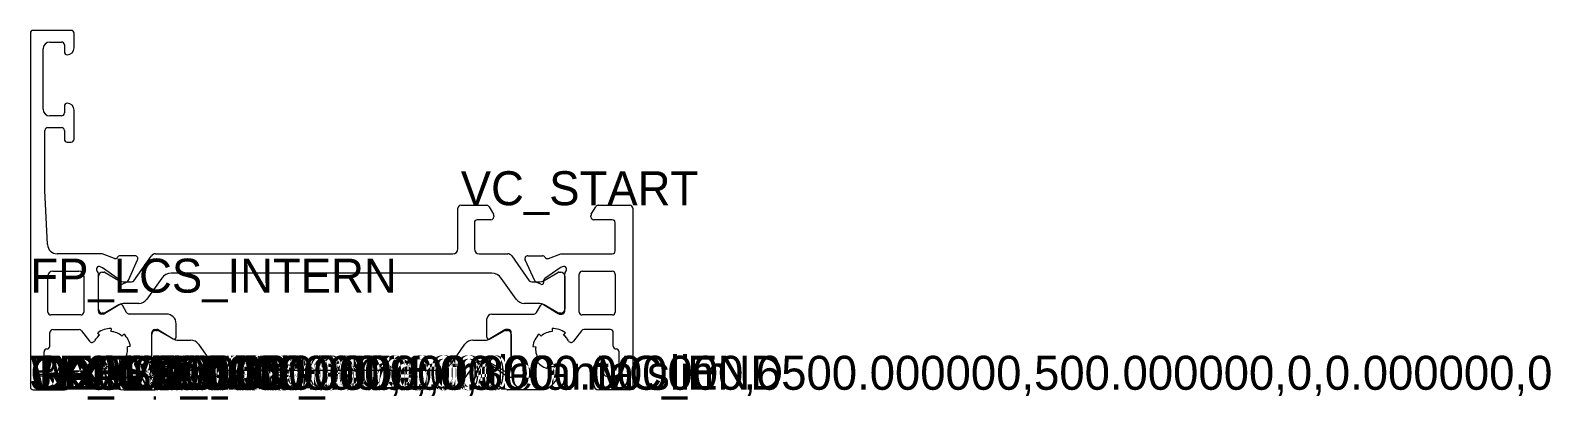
# Model space of a CAD drawing. Header units: metres. Extents: x -209 to 33, y -1 to 253.
# Drawn here: x -209.3 to -52.8, y 214.9 to 252.9 of the extents above; entities outside this region: 4.
import ezdxf

# ---------------------------------------------------------------- set-up
doc = ezdxf.new("R2010")
doc.units = ezdxf.units.M

msp = doc.modelspace()

# ---------------------------------------------------------------- linework, layer by layer
for p, q in [((-209.308117, 252.583238), (-209.308117, 216.183238)), ((-205.108117, 252.883238), (-209.008117, 252.883238)), ((-204.808117, 251.083238), (-204.808117, 252.583238)), ((-208.008117, 244.783238), (-208.008117, 250.983238)), ((-207.308117, 251.683238), (-206.108117, 251.683238)), ((-205.808117, 251.383238), (-205.808117, 250.683238)), ((-205.808117, 245.083238), (-205.808117, 244.383238)), ((-204.808117, 241.683238), (-204.808117, 244.683238)), ((-207.808117, 236.383238), (-207.808117, 242.583238)), ((-207.508117, 242.883238), (-206.108117, 242.883238)), ((-206.108117, 244.083238), (-207.308117, 244.083238)), ((-205.808117, 242.583238), (-205.808117, 241.683238)), ((-205.508117, 241.383238), (-205.108117, 241.383238)), ((-207.553504, 230.837376), (-207.808117, 236.383238)), ((-165.008117, 234.883238), (-162.358672, 234.883238)), ((-162.098865, 234.733238), (-161.648309, 233.952854)), ((-151.567924, 233.952854), (-151.117369, 234.733238)), ((-150.857562, 234.883238), (-147.608117, 234.883238)), ((-165.308117, 230.383239), (-165.308117, 234.583238)), ((-161.908117, 233.383238), (-163.308117, 233.383238)), ((-161.608117, 233.802854), (-161.608117, 233.683238)), ((-151.608117, 233.683238), (-151.608117, 233.802854)), ((-149.408117, 233.383238), (-151.308117, 233.383238)), ((-147.308117, 234.583238), (-147.308117, 216.183238)), ((-163.608117, 233.083238), (-163.608117, 230.383238)), ((-149.108117, 230.183238), (-149.108117, 233.083238)), ((-202.038638, 229.883238), (-206.554556, 229.883238)), ((-202.08609, 228.557874), (-201.903381, 228.476527)), ((-200.6368, 229.397955), (-201.937124, 229.865541)), ((-201.903381, 228.476527), (-200.274624, 227.352061)), ((-198.543974, 229.688131), (-200.122903, 229.677674)), ((-199.217911, 227.15764), (-198.269261, 229.263156)), ((-198.665769, 227.110077), (-196.855014, 229.671841)), ((-196.446714, 229.883238), (-165.808117, 229.883239)), ((-163.108117, 229.883238), (-160.16952, 229.883238)), ((-159.76122, 229.671841), (-157.950465, 227.110077)), ((-157.376171, 227.105962), (-158.379709, 229.258055)), ((-158.107816, 229.684841), (-156.606439, 229.684841)), ((-155.989017, 229.411096), (-154.699936, 229.884304)), ((-154.532001, 228.55704), (-154.737255, 228.464021)), ((-154.699936, 229.884304), (-149.408117, 229.883238)), ((-207.508117, 223.882962), (-207.508117, 227.583176)), ((-207.008117, 228.083176), (-204.308117, 228.083176)), ((-203.808117, 227.583176), (-203.808117, 223.883515)), ((-202.308117, 223.983801), (-202.308117, 227.836587)), ((-202.308117, 224.183238), (-202.308117, 227.583238)), ((-201.908117, 227.983238), (-201.701672, 227.983238)), ((-201.601728, 227.956475), (-200.193118, 227.143816)), ((-200.146041, 227.081014), (-200.155343, 226.965919)), ((-199.87027, 226.76911), (-199.362848, 227.009829)), ((-199.593451, 226.983238), (-198.910749, 226.983238)), ((-195.783788, 227.375882), (-197.317523, 225.206034)), ((-161.812365, 227.883236), (-194.803869, 227.883236)), ((-159.298711, 225.206034), (-160.832445, 227.375882)), ((-157.705485, 226.983238), (-157.022783, 226.983238)), ((-156.764837, 226.74345), (-157.231064, 226.960855)), ((-156.491297, 227.058985), (-156.481075, 226.942143)), ((-156.423116, 227.143816), (-155.014506, 227.956475)), ((-154.785495, 228.436517), (-156.364512, 227.330878)), ((-154.914561, 227.983238), (-154.708117, 227.983238)), ((-154.737255, 228.464021), (-154.785495, 228.436517)), ((-154.308117, 223.983801), (-154.308117, 227.836587)), ((-154.308117, 227.583238), (-154.308117, 224.183238)), ((-152.808117, 223.883238), (-152.808117, 227.783845)), ((-152.508054, 228.083845), (-149.408054, 228.083176)), ((-149.108117, 227.783176), (-149.108117, 223.883238)), ((-201.701672, 223.783238), (-201.908117, 223.783238)), ((-200.112319, 224.654511), (-201.630621, 223.727736)), ((-200.193118, 224.622661), (-201.601728, 223.810001)), ((-199.401899, 223.833801), (-199.834912, 224.583801)), ((-198.134122, 224.783238), (-199.593451, 224.783238)), ((-157.022783, 224.783238), (-158.482112, 224.783238)), ((-157.214335, 223.833801), (-156.781322, 224.583801)), ((-156.503915, 224.654511), (-154.985613, 223.727736)), ((-155.014506, 223.810001), (-156.423116, 224.622661)), ((-154.708117, 223.783238), (-154.914561, 223.783238)), ((-204.108086, 223.583515), (-207.208086, 223.582962)), ((-201.786924, 223.683801), (-202.008117, 223.683801)), ((-195.308117, 223.683801), (-199.142091, 223.683801)), ((-194.308117, 221.28349), (-194.308117, 222.683801)), ((-162.308117, 221.28349), (-162.308117, 223.183801)), ((-161.808117, 223.683801), (-157.474142, 223.683801)), ((-154.82931, 223.683801), (-154.608117, 223.683801)), ((-149.408117, 223.583238), (-152.508117, 223.583238)), ((-207.308117, 220.383238), (-207.308117, 221.783238)), ((-207.008117, 222.083238), (-204.277562, 222.083238)), ((-204.038422, 221.96438), (-203.210314, 220.871126)), ((-202.194965, 221.518077), (-202.376106, 221.757217)), ((-201.00344, 222.180628), (-201.018394, 221.881001)), ((-199.883806, 221.402732), (-199.679754, 221.622647)), ((-196.808117, 217.930703), (-196.808117, 221.78349)), ((-196.808117, 218.194951), (-196.808117, 221.594951)), ((-196.508117, 222.08349), (-196.286924, 222.08349)), ((-196.408117, 221.994951), (-196.227732, 221.994951)), ((-196.130621, 222.039555), (-194.612319, 221.11278)), ((-196.077732, 221.954758), (-194.693758, 221.15572)), ((-194.093758, 220.994951), (-192.818152, 220.994951)), ((-163.756247, 220.994951), (-162.522476, 220.994951)), ((-160.485613, 222.039555), (-162.003915, 221.11278)), ((-161.922476, 221.15572), (-160.538502, 221.954758)), ((-160.388502, 221.994951), (-160.208117, 221.994951)), ((-160.108117, 222.08349), (-160.32931, 222.08349)), ((-159.808117, 217.930703), (-159.808117, 221.78349)), ((-159.808117, 221.594951), (-159.808117, 218.194951)), ((-156.732428, 221.402732), (-156.93648, 221.622647)), ((-155.612793, 222.180628), (-155.597839, 221.881001)), ((-154.421269, 221.518077), (-154.240128, 221.757217)), ((-152.577812, 221.96438), (-153.40592, 220.871126)), ((-149.608117, 222.083238), (-152.338672, 222.083238)), ((-149.308117, 220.383238), (-149.308117, 221.783238)), ((-207.906094, 217.583238), (-207.906094, 219.783242)), ((-199.59607, 219.106655), (-199.344062, 218.943891)), ((-199.024415, 220.34436), (-199.322086, 220.307057)), ((-191.999, 220.568527), (-190.724111, 218.747798)), ((-165.867504, 218.740541), (-164.572847, 220.572155)), ((-157.591819, 220.34436), (-157.294147, 220.307057)), ((-157.020164, 219.106655), (-157.272171, 218.943891)), ((-148.710139, 217.583238), (-148.710139, 219.783242)), ((-206.308117, 218.283238), (-206.308117, 217.583238)), ((-205.608117, 218.583238), (-206.008117, 218.583238)), ((-205.308117, 216.383238), (-205.308117, 218.283238)), ((-201.701261, 217.658849), (-201.626782, 217.37524)), ((-200.489131, 218.076535), (-200.577558, 218.363207)), ((-196.227732, 217.794951), (-196.408117, 217.794951)), ((-194.774624, 218.41523), (-196.403381, 217.290764)), ((-194.693758, 218.634181), (-196.077732, 217.835143)), ((-194.655343, 218.801372), (-194.646041, 218.686277)), ((-193.862848, 218.757461), (-194.37027, 218.998181)), ((-193.458961, 218.794951), (-194.093758, 218.794951)), ((-192.769261, 216.504135), (-193.717911, 218.60965)), ((-191.606702, 216.521374), (-193.049385, 218.581739)), ((-189.085807, 217.894951), (-167.500703, 217.894951)), ((-163.557409, 218.581739), (-165.000092, 216.521374)), ((-163.879709, 216.509235), (-162.876171, 218.661329)), ((-162.522476, 218.794951), (-163.147833, 218.794951)), ((-162.731064, 218.806435), (-162.264837, 219.023841)), ((-161.981075, 218.825148), (-161.991297, 218.708306)), ((-160.538502, 217.835143), (-161.922476, 218.634181)), ((-161.864512, 218.436413), (-160.285495, 217.330774)), ((-160.208117, 217.794951), (-160.388502, 217.794951)), ((-156.127103, 218.076535), (-156.038676, 218.363207)), ((-154.914973, 217.658849), (-154.989452, 217.37524)), ((-151.308117, 216.383238), (-151.308117, 218.283238)), ((-151.008117, 218.583238), (-150.608117, 218.583238)), ((-150.308117, 218.283238), (-150.308117, 217.583238)), ((-206.608117, 217.283238), (-207.606094, 217.283238)), ((-196.403381, 217.290764), (-196.58609, 217.209417)), ((-196.439388, 215.900935), (-195.1368, 216.369335)), ((-194.622903, 216.089617), (-193.043974, 216.07916)), ((-165.819244, 216.094951), (-190.78755, 216.094951)), ((-162.106439, 216.08245), (-163.607816, 216.08245)), ((-160.250679, 215.901614), (-161.489017, 216.356194)), ((-160.285495, 217.330774), (-160.237255, 217.30327)), ((-160.237255, 217.30327), (-160.032001, 217.210251)), ((-150.008117, 217.283238), (-149.010139, 217.283238)), ((-209.008117, 215.883238), (-205.808117, 215.883238)), ((-199.692373, 215.883238), (-196.540902, 215.883238)), ((-156.923861, 215.883238), (-160.147297, 215.883238)), ((-147.608117, 215.883238), (-150.808117, 215.883238))]:
    msp.add_line(p, q)
for centre, radius, start, end in [((-209.008117, 252.583238), 0.3, 90, 180), ((-205.108117, 252.583238), 0.3, 360, 90), ((-207.308117, 250.983238), 0.7, 90, 180), ((-206.108117, 251.383238), 0.3, 360, 90), ((-205.508117, 250.683238), 0.3, 180, 270), ((-205.508117, 251.083238), 0.7, 270, 360), ((-207.308117, 244.783238), 0.7, 180, 270), ((-206.108117, 244.383238), 0.3, 270, 360), ((-205.508117, 245.083238), 0.3, 90, 180), ((-205.508117, 244.683238), 0.7, 360, 90), ((-207.508117, 242.583238), 0.3, 90, 180), ((-206.108117, 242.583238), 0.3, 360, 90), ((-205.508117, 241.683238), 0.3, 180, 270), ((-205.108117, 241.683238), 0.3, 270, 360), ((-165.008117, 234.583238), 0.3, 90, 180), ((-162.358672, 234.583238), 0.3, 30, 90), ((-150.857562, 234.583238), 0.3, 90, 150), ((-147.608117, 234.583238), 0.3, 360, 90), ((-163.308117, 233.083238), 0.3, 90, 180), ((-161.908117, 233.683238), 0.3, 270, 360), ((-161.908117, 233.802854), 0.3, 360, 30), ((-151.308117, 233.802854), 0.3, 150, 180), ((-151.308117, 233.683238), 0.3, 180, 270), ((-149.408117, 233.083238), 0.3, 360, 90), ((-206.554556, 230.883238), 1, 182.62863, 270), ((-165.808117, 230.383239), 0.5, 270, 360), ((-163.108117, 230.383238), 0.5, 180, 270), ((-149.408117, 230.183238), 0.3, 270, 360), ((-202.208092, 228.283792), 0.300009, 66.004713, 228.187329), ((-202.038638, 229.583238), 0.3, 70.221829, 90), ((-200.557281, 229.619093), 0.235, 250.221829, 336), ((-200.121346, 229.442679), 0.235, 90, 156), ((-198.541987, 229.388138), 0.3, 335.379459, 90), ((-196.446714, 229.383238), 0.5, 90, 144.745828), ((-160.16952, 229.383238), 0.5, 35.254172, 90), ((-158.107816, 229.384841), 0.3, 90, 205), ((-156.606439, 229.384841), 0.3, 30.904283, 90), ((-156.091623, 229.693004), 0.3, 210.904283, 290), ((-154.408142, 228.283792), 0.300009, 311.812671, 114.384172), ((-207.008117, 227.583176), 0.5, 90, 180), ((-204.308117, 227.583176), 0.5, 360, 90), ((-202.608117, 227.836587), 0.3, 360, 48.187329), ((-201.908117, 227.583238), 0.4, 90, 180), ((-201.701672, 227.783238), 0.2, 60.018361, 90), ((-200.445066, 227.105181), 0.3, 355.379459, 55.379459), ((-199.593451, 228.183238), 1.2, 240.018361, 270), ((-199.955993, 226.949808), 0.2, 175.379459, 295.379459), ((-199.491431, 227.280876), 0.3, 295.379459, 335.745828), ((-198.910749, 227.283238), 0.3, 270, 324.745828), ((-194.803869, 226.683236), 1.2, 90, 144.745828), ((-161.812365, 226.683236), 1.2, 35.254172, 90), ((-157.705485, 227.283238), 0.3, 215.254172, 270), ((-157.104279, 227.232748), 0.3, 205, 245), ((-157.022783, 228.183238), 1.2, 270, 299.981639), ((-156.680314, 226.924712), 0.2, 245, 5), ((-156.192439, 227.085132), 0.3, 125, 185), ((-154.914561, 227.783238), 0.2, 90, 119.981639), ((-154.708117, 227.583238), 0.4, 360, 90), ((-154.008117, 227.836587), 0.3, 131.812671, 180), ((-152.508117, 227.783845), 0.3, 90, 180), ((-149.408117, 227.783176), 0.3, 360, 90), ((-207.208117, 223.882962), 0.3, 180, 270), ((-204.108117, 223.883515), 0.3, 270, 360), ((-201.908117, 224.183238), 0.4, 180, 270), ((-202.008117, 223.983801), 0.3, 180, 270), ((-201.701672, 223.983238), 0.2, 270, 299.981639), ((-199.593451, 223.583238), 1.2, 90, 119.981639), ((-200.008117, 224.483801), 0.2, 30, 121.4), ((-199.142091, 223.983801), 0.3, 210, 270), ((-198.134122, 225.783238), 1, 270, 324.745828), ((-158.482112, 225.783238), 1, 215.254172, 270), ((-157.474142, 223.983801), 0.3, 270, 330), ((-157.022783, 223.583238), 1.2, 60.018361, 90), ((-156.608117, 224.483801), 0.2, 58.6, 150), ((-154.914561, 223.983238), 0.2, 240.018361, 270), ((-154.708117, 224.183238), 0.4, 270, 360), ((-154.608117, 223.983801), 0.3, 270, 360), ((-152.508117, 223.883238), 0.3, 180, 270), ((-149.408117, 223.883238), 0.3, 270, 360), ((-201.786924, 223.983801), 0.3, 270, 301.4), ((-195.308117, 222.683801), 1, 360, 90), ((-161.808117, 223.183801), 0.5, 90, 180), ((-154.82931, 223.983801), 0.3, 238.6, 270), ((-207.008117, 221.783238), 0.3, 90, 180), ((-204.277562, 221.783238), 0.3, 37.142857, 90), ((-202.971174, 221.052267), 0.3, 217.142857, 332.519791), ((-201.108117, 220.083238), 1.8, 127.142857, 152.519791), ((-201.108117, 220.083238), 2.1, 87.142857, 127.142857), ((-201.108117, 220.083238), 1.8, 47.142857, 87.142857), ((-201.108117, 220.083238), 2.1, 7.142857, 47.142857), ((-196.508117, 221.78349), 0.3, 90, 180), ((-196.408117, 221.594951), 0.4, 90, 180), ((-196.286924, 221.78349), 0.3, 58.6, 90), ((-196.227732, 221.694951), 0.3, 60, 90), ((-194.093758, 222.194951), 1.2, 240, 270), ((-194.508117, 221.28349), 0.2, 238.6, 360), ((-192.818152, 219.994951), 1, 35, 90), ((-163.756247, 219.994951), 1, 90, 144.745828), ((-162.522476, 222.194951), 1.2, 270, 300), ((-162.108117, 221.28349), 0.2, 180, 301.4), ((-160.388502, 221.694951), 0.3, 90, 120), ((-160.32931, 221.78349), 0.3, 90, 121.4), ((-160.208117, 221.594951), 0.4, 360, 90), ((-160.108117, 221.78349), 0.3, 360, 90), ((-155.508117, 220.083238), 2.1, 132.857143, 172.857143), ((-155.508117, 220.083238), 1.8, 92.857143, 132.857143), ((-155.508117, 220.083238), 2.1, 52.857143, 92.857143), ((-155.508117, 220.083238), 1.8, 27.480209, 52.857143), ((-153.645059, 221.052267), 0.3, 207.480209, 322.857143), ((-152.338672, 221.783238), 0.3, 90, 142.857143), ((-149.608117, 221.783238), 0.3, 360, 90), ((-207.606094, 219.783242), 0.3, 90, 180), ((-207.608117, 220.383238), 0.3, 270, 360), ((-201.108117, 220.083238), 1.8, 327.142857, 7.142857), ((-155.508117, 220.083238), 1.8, 172.857143, 212.857143), ((-149.008117, 220.383238), 0.3, 180, 270), ((-149.010139, 219.783242), 0.3, 360, 90), ((-207.606094, 217.583238), 0.3, 180, 270), ((-206.608117, 217.583238), 0.3, 270, 360), ((-206.008117, 218.283238), 0.3, 90, 180), ((-205.608117, 218.283238), 0.3, 360, 90), ((-201.217659, 217.785848), 0.5, 87.270149, 194.714286), ((-201.108117, 220.083238), 1.8, 267.270149, 287.142857), ((-201.108117, 220.083238), 2.1, 287.142857, 327.142857), ((-196.708092, 217.483499), 0.300009, 131.812671, 293.995287), ((-197.108117, 217.930703), 0.3, 311.812671, 360), ((-196.408117, 218.194951), 0.4, 180, 270), ((-196.227732, 218.094951), 0.3, 270, 300), ((-194.945066, 218.66211), 0.3, 304.620541, 4.620541), ((-194.093758, 217.594951), 1.2, 90, 120), ((-194.455993, 218.817483), 0.2, 64.620541, 184.620541), ((-193.991431, 218.486415), 0.3, 24.254172, 64.620541), ((-193.458961, 218.294951), 0.5, 35, 90), ((-189.085807, 219.894951), 2, 215, 270), ((-167.500703, 219.894951), 2, 270, 324.745828), ((-163.147833, 218.294951), 0.5, 90, 145), ((-162.604279, 218.534543), 0.3, 115, 155), ((-162.522476, 217.594951), 1.2, 60, 90), ((-162.180314, 218.842579), 0.2, 355, 115), ((-161.692439, 218.682159), 0.3, 175, 235), ((-160.388502, 218.094951), 0.3, 240, 270), ((-160.208117, 218.194951), 0.4, 270, 360), ((-159.908142, 217.483499), 0.300009, 245.615828, 48.187329), ((-159.508117, 217.930703), 0.3, 180, 228.187329), ((-155.508117, 220.083238), 2.1, 212.857143, 252.857143), ((-155.508117, 220.083238), 1.8, 252.857143, 272.729851), ((-155.398575, 217.785848), 0.5, 345.285714, 92.729851), ((-151.008117, 218.283238), 0.3, 90, 180), ((-150.608117, 218.283238), 0.3, 360, 90), ((-150.008117, 217.583238), 0.3, 180, 270), ((-149.010139, 217.583238), 0.3, 270, 360), ((-209.008117, 216.183238), 0.3, 180, 270), ((-205.808117, 216.383238), 0.5, 270, 360), ((-199.692373, 217.883238), 2, 194.714286, 270), ((-195.057281, 216.148198), 0.235, 24, 109.778171), ((-194.621346, 216.324612), 0.235, 204, 270), ((-193.041987, 216.379153), 0.3, 270, 24.620541), ((-190.78755, 217.094951), 1, 215, 270), ((-165.819244, 217.094951), 1, 270, 325), ((-163.607816, 216.38245), 0.3, 155, 270), ((-162.106439, 216.38245), 0.3, 270, 329.095717), ((-161.591623, 216.074287), 0.3, 70, 149.095717), ((-156.923861, 217.883238), 2, 270, 345.285714), ((-150.808117, 216.383238), 0.5, 180, 270), ((-147.608117, 216.183238), 0.3, 270, 360), ((-196.540902, 216.183238), 0.3, 270, 289.778171), ((-160.147297, 216.183238), 0.3, 249.84237, 270)]:
    msp.add_arc(centre, radius, start, end)

# ---------------------------------------------------------------- texts
for tag, p in [('VC_START', (-165.008117, 234.883238)), ('FP_LCS_INTERN', (-209.308117, 225.883238)), ('WX:0.000000', (-209.308117, 215.883238)), ('WY:0.000000', (-209.308117, 215.883238)), ('JX:0.000000', (-209.308117, 215.883238)), ('JY:0.000000', (-209.308117, 215.883238)), ('TDEV:0.000000', (-209.308117, 215.883238)), ('TDEV2:0.000000', (-209.308117, 215.883238)), ('TDEV3:0.000000', (-209.308117, 215.883238)), ('TDEV4:0.000000', (-209.308117, 215.883238)), ('TDEV5:0.000000', (-209.308117, 215.883238)), ('OPTI:500.000000,1,0,3000.000000,6500.000000,500.000000,0,0.000000,0', (-209.308117, 215.883238)), ('GLASS_MIN:0.000000', (-209.308117, 215.883238)), ('GLASS_MAX:0.000000', (-209.308117, 215.883238)), ('DESC:Montante centrale anta slim', (-209.308117, 215.883238)), ('DENS:0.990000', (-209.308117, 215.883238)), ('BL01:6800.000000,,1', (-209.308117, 215.883238)), ('PANE_WIDTH:57.500000', (-209.308117, 215.883238)), ('FP_LCS_ORIG', (-209.308117, 215.883238)), ('REAR_VIEW', (-209.308117, 215.883238)), ('FP_LCS_HOT', (-199.308117, 215.883238)), ('VC_END', (-150.808117, 215.883238)), ('MIN_VETRO:0', (0, 0)), ('MAX_VETRO:0', (0, 0)), ('MIN_VETRO:0', (0, 0)), ('MAX_VETRO:0', (0, 0))]:
    msp.add_attdef(tag, p, '', height=3.5)

doc.saveas('drawing.dxf')
